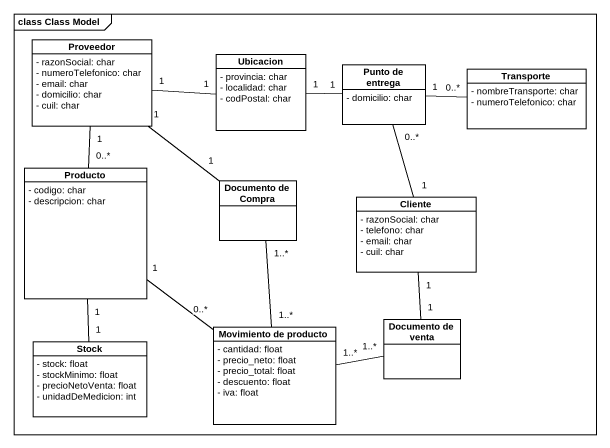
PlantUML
@startuml
mainframe class Class Model
hide circle
hide empty members
skinparam classAttributeIconSize 0
class Proveedor {
  - razonSocial: char
  - numeroTelefonico: char
  - email: char
  - domicilio: char
  - cuil: char
}
class Ubicacion {
  - provincia: char
  - localidad: char
  - codPostal: char
}
class "Punto de entrega" as Punto_de_entrega {
  - domicilio: char
}
class Transporte {
  - nombreTransporte: char
  - numeroTelefonico: char
}
class Producto {
  - codigo: char
  - descripcion: char
}
class "Documento de Compra" as Documento_de_Compra
class Cliente {
  - razonSocial: char
  - telefono: char
  - email: char
  - cuil: char
}
class Stock {
  - stock: float
  - stockMinimo: float
  - precioNetoVenta: float
  - unidadDeMedicion: int
}
class "Movimiento de producto" as Movimiento_de_producto {
  - cantidad: float
  - precio_neto: float
  - precio_total: float
  - descuento: float
  - iva: float
}
class "Documento de venta" as Documento_de_venta
Proveedor "1" -- "0..*" Producto
Proveedor "1" -- "1" Documento_de_Compra
Ubicacion "1" -left- "1" Proveedor
Punto_de_entrega "1" -left- "1" Ubicacion
Punto_de_entrega "1" -right- "0..*" Transporte
Producto "1" -- "1" Stock
Producto "1" -- "0..*" Movimiento_de_producto
Cliente "1" -up- "0..*" Punto_de_entrega
Movimiento_de_producto "1..*" -up- "1..*" Documento_de_Compra
Movimiento_de_producto "1..*" -right- "1..*" Documento_de_venta
Documento_de_venta "1" -up- "1" Cliente
@enduml
